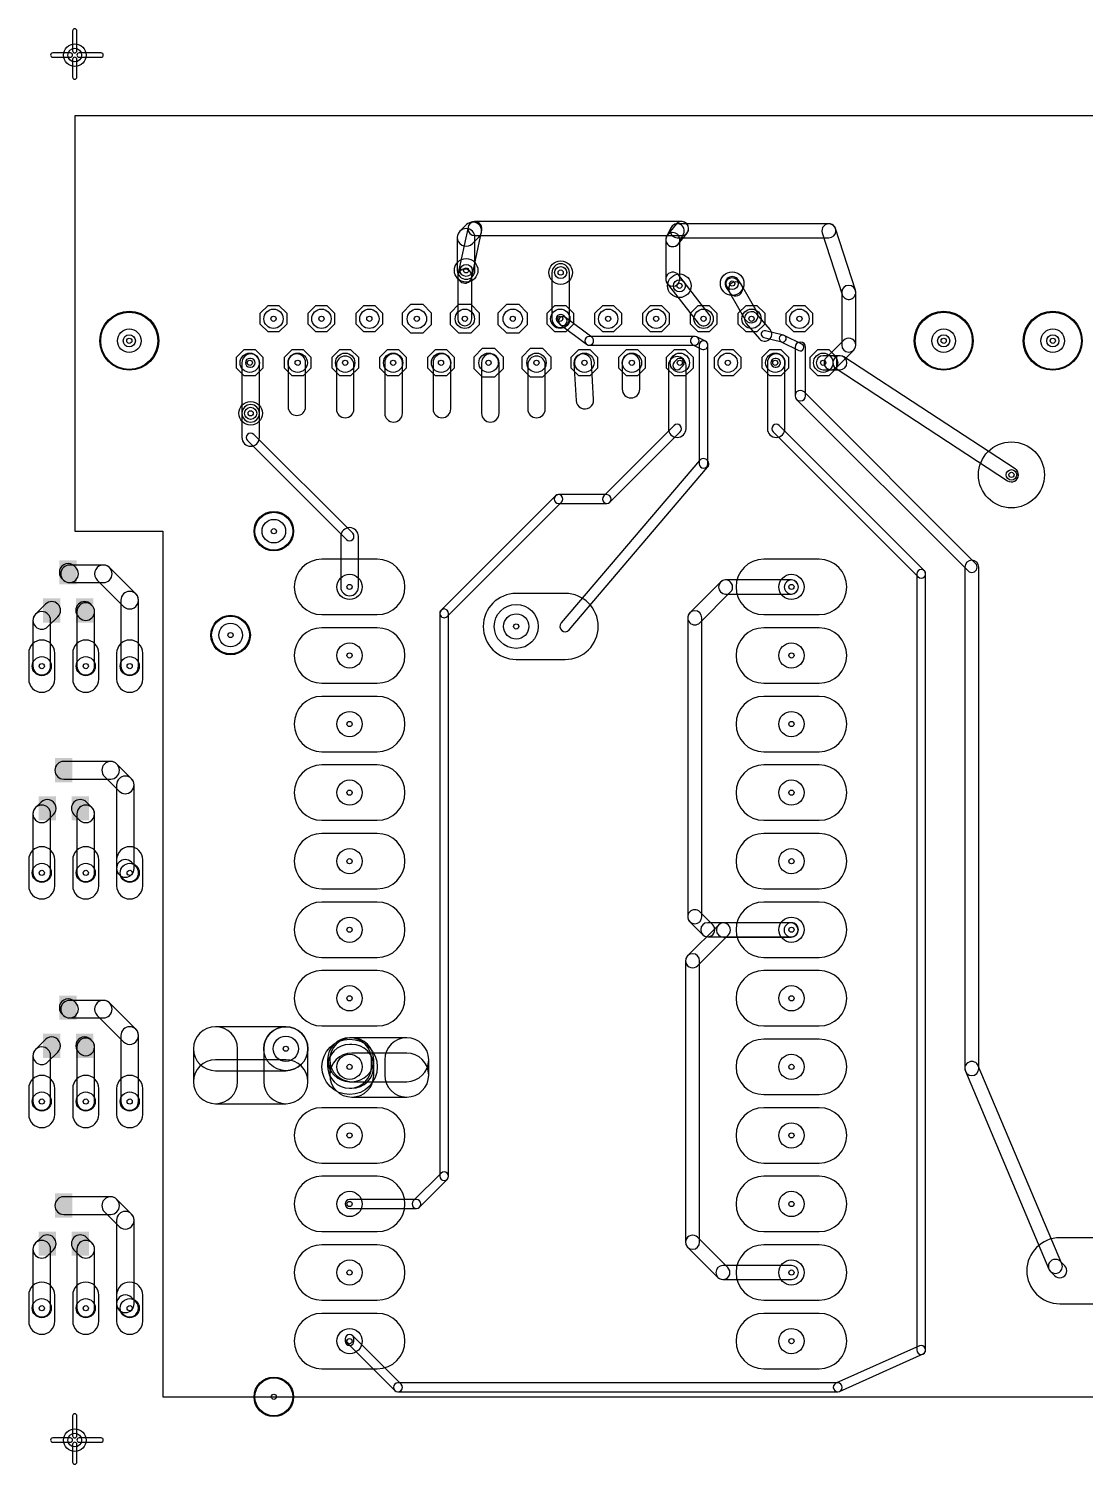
# Model space of a CAD drawing. Extents: x -3 to 107, y -1 to 82.
# Drawn here: x -2.7 to 58.4, y -1.4 to 81.5 of the extents above; entities that cross this region are included whole.
import ezdxf

# ---------------------------------------------------------------- set-up
doc = ezdxf.new("R2010")
doc.units = 0
for name, color, linetype in [('1', 14, 'CONTINUOUS'), ('116', 5, 'CONTINUOUS'), ('17', 94, 'CONTINUOUS'), ('18', 94, 'CONTINUOUS'), ('20', 178, 'CONTINUOUS')]:
    doc.layers.add(name, color=color, linetype=linetype)

# ---------------------------------------------------------------- blocks, each defined once
blk = doc.blocks.new('RECT')
blk.add_solid([(-0.5, -0.5), (0.5, -0.5), (-0.5, 0.5), (0.5, 0.5)])
blk = doc.blocks.new('ROUNDP')
blk.add_circle((0, 0), 0.5)
blk = doc.blocks.new('OCTAGONP')
blk.add_lwpolyline([(-0.5, -0.2071), (-0.5, 0.2071), (-0.2071, 0.5), (0.2071, 0.5), (0.5, 0.2071), (0.5, -0.2071), (0.2071, -0.5), (-0.2071, -0.5)], close=True)
blk = doc.blocks.new('LONGP100')
blk.add_lwpolyline([(-0.5, -0.5), (0.5, -0.5, 1), (0.5, 0.5), (-0.5, 0.5, 1)], format="xyb", close=True)
blk = doc.blocks.new('ROUNDV')
blk.add_circle((0, 0), 0.5)

msp = doc.modelspace()

# ---------------------------------------------------------------- linework, layer by layer
at = {"layer": '1'}
for points in [[(0.127, 80.254), (0.127, 81.397, 1), (-0.127, 81.397), (-0.127, 80.254, 1)], [(-0.254, 80.127), (-1.27, 80.127, 1), (-1.27, 79.873), (-0.254, 79.873, 1)], [(-0.127, 79.746), (-0.127, 78.73, 1), (0.127, 78.73), (0.127, 79.746, 1)], [(0.254, 79.873), (1.524, 79.873, 1), (1.524, 80.127), (0.254, 80.127, 1)], [(22.9652, 69.1098), (23.3462, 69.4908, 1), (22.6278, 70.2092), (22.2468, 69.8282, 1)], [(23.114, 67.564), (23.114, 69.469, 1), (22.098, 69.469), (22.098, 67.564, 1)], [(22.9273, 67.1492), (23.5115, 69.8924, 1), (22.7165, 70.0616), (22.1323, 67.3184, 1)], [(23.114, 69.5706), (35.052, 69.5706, 1), (35.052, 70.3834), (23.114, 70.3834, 1)], [(34.7347, 70.2309), (34.2267, 69.5959, 1), (34.8613, 69.0881), (35.3693, 69.7231, 1)], [(34.4345, 70.0317), (34.1805, 69.5237, 1), (34.9075, 69.1603), (35.1615, 69.6683, 1)], [(34.1376, 69.342), (34.1376, 67.056, 1), (34.9504, 67.056), (34.9504, 69.342, 1)], [(43.561, 70.2564), (34.798, 70.2564, 1), (34.798, 69.4436), (43.561, 69.4436, 1)], [(45.0909, 66.4184), (43.9479, 69.9744, 1), (43.1741, 69.7256), (44.3171, 66.1696, 1)], [(22.9362, 64.77), (22.9362, 67.2338, 1), (22.1234, 67.2338), (22.1234, 64.77, 1)], [(27.559, 67.437), (27.559, 64.77, 1), (28.575, 64.77), (28.575, 67.437, 1)], [(34.2232, 66.8065), (36.0012, 64.5205, 1), (36.6428, 65.0195), (34.8648, 67.3055, 1)], [(38.5143, 66.7226), (38.3111, 67.0274, 1), (37.6349, 66.5766), (37.8381, 66.2718, 1)], [(39.4177, 65.1501), (38.5287, 66.6995, 1), (37.8237, 66.2949), (38.7127, 64.7455, 1)], [(45.1104, 63.246), (45.1104, 66.294, 1), (44.2976, 66.294), (44.2976, 63.246, 1)], [(27.8874, 64.5904), (28.0144, 64.4634, 1), (28.3736, 64.8226), (28.2466, 64.9496, 1)], [(28.0416, 64.4398), (29.5656, 63.2968, 1), (29.8704, 63.7032), (28.3464, 64.8462, 1)], [(40.1612, 64.1455), (39.3992, 65.0345, 1), (38.782, 64.5055), (39.544, 63.6165, 1)], [(40.9421, 63.8244), (39.9007, 64.0784, 1), (39.8045, 63.6836), (40.8459, 63.4296, 1)], [(29.718, 63.246), (35.814, 63.246, 1), (35.814, 63.754), (29.718, 63.754, 1)], [(35.7004, 63.2728), (36.2084, 63.0188, 1), (36.4356, 63.4732), (35.9276, 63.7272, 1)], [(36.068, 63.246), (36.068, 56.388, 1), (36.576, 56.388), (36.576, 63.246, 1)], [(42.0009, 63.3007), (40.9849, 63.8087, 1), (40.8031, 63.4453), (41.8191, 62.9373, 1)], [(41.6052, 63.119), (41.6052, 60.325, 1), (42.2148, 60.325), (42.2148, 63.119, 1)], [(43.9754, 61.9426), (44.9914, 62.9586, 1), (44.4166, 63.5334), (43.4006, 62.5174, 1)], [(10.668, 59.309), (10.668, 62.23, 1), (9.652, 62.23), (9.652, 59.309, 1)], [(10.16, 62.484), (10.1092, 62.484, 1), (10.1092, 61.976), (10.16, 61.976, 1)], [(12.319, 62.23), (12.319, 59.69, 1), (13.335, 59.69), (13.335, 62.23, 1)], [(15.113, 62.103), (15.113, 59.563, 1), (16.129, 59.563), (16.129, 62.103, 1)], [(17.907, 62.23), (17.907, 59.309, 1), (18.923, 59.309), (18.923, 62.23, 1)], [(20.701, 62.23), (20.701, 59.563, 1), (21.717, 59.563), (21.717, 62.23, 1)], [(23.495, 62.23), (23.495, 59.309, 1), (24.511, 59.309), (24.511, 62.23, 1)], [(26.162, 62.103), (26.162, 59.563, 1), (27.178, 59.563), (27.178, 62.103, 1)], [(28.8299, 62.2002), (28.9569, 60.0412, 1), (29.9711, 60.1008), (29.8441, 62.2598, 1)], [(31.623, 62.23), (31.623, 60.706, 1), (32.639, 60.706), (32.639, 62.23, 1)], [(35.306, 58.42), (35.306, 62.0776, 1), (34.29, 62.0776), (34.29, 58.42, 1)], [(34.9776, 61.898), (35.13, 62.0504, 1), (34.7708, 62.4096), (34.6184, 62.2572, 1)], [(41.021, 58.42), (41.021, 62.23, 1), (40.005, 62.23), (40.005, 58.42, 1)], [(40.513, 62.484), (40.4622, 62.484, 1), (40.4622, 61.976), (40.513, 61.976, 1)], [(43.2308, 61.8236), (43.688, 61.8236, 1), (43.688, 62.6364), (43.2308, 62.6364, 1)], [(43.2308, 61.8236), (44.196, 61.8236, 1), (44.196, 62.6364), (43.2308, 62.6364, 1)], [(43.9736, 61.8899), (53.8796, 55.4129, 1), (54.3244, 56.0931), (44.4184, 62.5701, 1)], [(41.6945, 60.1095), (51.6005, 50.2035, 1), (52.0315, 50.6345), (42.1255, 60.5405, 1)], [(10.668, 57.912), (10.668, 59.309, 1), (9.652, 59.309), (9.652, 57.912, 1)], [(16.0546, 52.3766), (10.3396, 58.0916, 1), (9.9804, 57.7324), (15.6954, 52.0174, 1)], [(30.9136, 54.1764), (34.9776, 58.2404, 1), (34.6184, 58.5996), (30.5544, 54.5356, 1)], [(49.0746, 50.2176), (40.6926, 58.5996, 1), (40.3334, 58.2404), (48.7154, 49.8584, 1)], [(28.5631, 46.8024), (36.5541, 56.1904, 1), (36.0899, 56.5856), (28.0989, 47.1976, 1)], [(21.5156, 47.5724), (28.1196, 54.1764, 1), (27.7604, 54.5356), (21.1564, 47.9316, 1)], [(27.94, 54.102), (30.734, 54.102, 1), (30.734, 54.61), (27.94, 54.61, 1)], [(16.383, 49.28), (16.383, 52.197, 1), (15.367, 52.197), (15.367, 49.28, 1)], [(0.0622, 50.3972), (-0.0218, 50.4812, 1), (-0.7402, 49.7628), (-0.6562, 49.6788, 1)], [(51.4096, 50.419), (51.4096, 21.463, 1), (52.2224, 21.463), (52.2224, 50.419, 1)], [(1.651, 50.546), (-0.297, 50.546, 1), (-0.297, 49.53), (1.651, 49.53, 1)], [(3.5342, 48.8732), (2.0102, 50.3972, 1), (1.2918, 49.6788), (2.8158, 48.1548, 1)], [(49.149, 5.207), (49.149, 50.038, 1), (48.641, 50.038), (48.641, 5.207, 1)], [(3.683, 44.704), (3.683, 48.514, 1), (2.667, 48.514), (2.667, 44.704, 1)], [(36.1014, 47.2106), (37.8794, 48.9886, 1), (37.3046, 49.5634), (35.5266, 47.7854, 1)], [(37.592, 48.8696), (41.391, 48.8696, 1), (41.391, 49.6824), (37.592, 49.6824, 1)], [(41.6784, 48.9886), (41.6824, 48.9926, 1), (41.1076, 49.5674), (41.1036, 49.5634, 1)], [(-1.5458, 46.9888), (-0.9718, 47.5628, 1), (-1.6902, 48.2812), (-2.2642, 47.7072, 1)], [(0.9942, 48.2152), (0.9282, 48.2812, 1), (0.2098, 47.5628), (0.2758, 47.4968, 1)], [(1.143, 44.704), (1.143, 47.856, 1), (0.127, 47.856), (0.127, 44.704, 1)], [(25.5, 45.095), (28.331, 45.095, 1), (28.331, 48.905), (25.5, 48.905, 1)], [(-1.397, 44.704), (-1.397, 47.348, 1), (-2.413, 47.348), (-2.413, 44.704, 1)], [(21.59, 15.24), (21.59, 47.752, 1), (21.082, 47.752), (21.082, 15.24, 1)], [(36.2204, 30.226), (36.2204, 47.498, 1), (35.4076, 47.498), (35.4076, 30.226, 1)], [(-0.635, 38.184), (2.075, 38.184, 1), (2.075, 39.2), (-0.635, 39.2, 1)], [(1.7158, 38.3328), (2.5618, 37.4868, 1), (3.2802, 38.2052), (2.4342, 39.0512, 1)], [(2.413, 37.846), (2.413, 33.02, 1), (3.429, 33.02), (3.429, 37.846, 1)], [(-1.5458, 35.8128), (-1.2258, 36.1328, 1), (-1.9442, 36.8512), (-2.2642, 36.5312, 1)], [(-1.397, 32.766), (-1.397, 36.172, 1), (-2.413, 36.172), (-2.413, 32.766, 1)], [(0.9942, 36.5312), (0.6742, 36.8512, 1), (-0.0442, 36.1328), (0.2758, 35.8128, 1)], [(1.143, 32.766), (1.143, 36.172, 1), (0.127, 36.172), (0.127, 32.766, 1)], [(2.5618, 32.6608), (2.8158, 32.4068, 1), (3.5342, 33.1252), (3.2802, 33.3792, 1)], [(35.9744, 27.3986), (37.7524, 29.1766, 1), (37.1776, 29.7514), (35.3996, 27.9734, 1)], [(36.8474, 29.7674), (36.1014, 30.5134, 1), (35.5266, 29.9386), (36.2726, 29.1926, 1)], [(41.395, 29.8864), (36.56, 29.8864, 1), (36.56, 29.0736), (41.395, 29.0736, 1)], [(37.465, 29.0576), (41.379, 29.0576, 1), (41.379, 29.8704), (37.465, 29.8704, 1)], [(41.6664, 29.1766), (41.6824, 29.1926, 1), (41.1076, 29.7674), (41.0916, 29.7514, 1)], [(36.0934, 11.43), (36.0934, 27.686, 1), (35.2806, 27.686), (35.2806, 11.43, 1)], [(0.0622, 25.2512), (-0.0218, 25.3352, 1), (-0.7402, 24.6168), (-0.6562, 24.5328, 1)], [(1.651, 25.4), (-0.297, 25.4, 1), (-0.297, 24.384), (1.651, 24.384, 1)], [(3.5342, 23.7272), (2.0102, 25.2512, 1), (1.2918, 24.5328), (2.8158, 23.0088, 1)], [(-1.5458, 21.8428), (-0.9718, 22.4168, 1), (-1.6902, 23.1352), (-2.2642, 22.5612, 1)], [(0.9942, 23.0692), (0.9282, 23.1352, 1), (0.2098, 22.4168), (0.2758, 22.3508, 1)], [(1.143, 19.558), (1.143, 22.71, 1), (0.127, 22.71), (0.127, 19.558, 1)], [(3.683, 19.558), (3.683, 23.368, 1), (2.667, 23.368), (2.667, 19.558, 1)], [(12.192, 23.876), (8.128, 23.876, 1), (8.128, 21.336), (12.192, 21.336, 1)], [(6.858, 22.606), (6.858, 20.701, 1), (9.398, 20.701), (9.398, 22.606, 1)], [(13.462, 20.701), (13.462, 22.606, 1), (10.922, 22.606), (10.922, 20.701, 1)], [(17.145, 21.59), (17.145, 21.971, 1), (14.605, 21.971), (14.605, 21.59, 1)], [(15.875, 20.701), (16.002, 20.701, 1), (16.002, 23.241), (15.875, 23.241, 1)], [(16.002, 20.701), (19.177, 20.701, 1), (19.177, 23.241), (16.002, 23.241, 1)], [(17.272, 21.082), (17.272, 21.971, 1), (14.732, 21.971), (14.732, 21.082, 1)], [(17.907, 21.971), (17.907, 21.082, 1), (20.447, 21.082), (20.447, 21.971, 1)], [(-1.397, 19.558), (-1.397, 22.202, 1), (-2.413, 22.202), (-2.413, 19.558, 1)], [(16.002, 22.86), (15.875, 22.86, 1), (15.875, 20.32), (16.002, 20.32, 1)], [(8.128, 19.431), (12.192, 19.431, 1), (12.192, 21.971), (8.128, 21.971, 1)], [(19.177, 22.352), (16.002, 22.352, 1), (16.002, 19.812), (19.177, 19.812, 1)], [(51.4416, 21.3049), (56.2676, 9.8749, 1), (57.0164, 10.1911), (52.1904, 21.6211, 1)], [(19.9156, 13.4604), (21.5156, 15.0604, 1), (21.1564, 15.4196), (19.5564, 13.8196, 1)], [(-0.635, 13.038), (2.075, 13.038, 1), (2.075, 14.054), (-0.635, 14.054, 1)], [(1.7158, 13.1868), (2.5618, 12.3408, 1), (3.2802, 13.0592), (2.4342, 13.9052, 1)], [(15.875, 13.386), (19.736, 13.386, 1), (19.736, 13.894), (15.875, 13.894, 1)], [(2.413, 12.7), (2.413, 7.874, 1), (3.429, 7.874), (3.429, 12.7, 1)], [(-1.5458, 10.6668), (-1.2258, 10.9868, 1), (-1.9442, 11.7052), (-2.2642, 11.3852, 1)], [(0.9942, 11.3852), (0.6742, 11.7052, 1), (-0.0442, 10.9868), (0.2758, 10.6668, 1)], [(37.7244, 9.9674), (35.9744, 11.7174, 1), (35.3996, 11.1426), (37.1496, 9.3926, 1)], [(56.896, 7.874), (63.5, 7.874, 1), (63.5, 11.684), (56.896, 11.684, 1)], [(-1.397, 7.62), (-1.397, 11.026, 1), (-2.413, 11.026), (-2.413, 7.62, 1)], [(1.143, 7.62), (1.143, 11.026, 1), (0.127, 11.026), (0.127, 7.62, 1)], [(41.395, 10.0864), (37.437, 10.0864, 1), (37.437, 9.2736), (41.395, 9.2736, 1)], [(56.3546, 9.7456), (56.6086, 9.4916, 1), (57.1834, 10.0664), (56.9294, 10.3204, 1)], [(2.5618, 7.5148), (2.8158, 7.2608, 1), (3.5342, 7.9792), (3.2802, 8.2332, 1)], [(15.6954, 5.6624), (18.4894, 2.8684, 1), (18.8486, 3.2276), (16.0546, 6.0216, 1)], [(15.621, 5.842), (15.621, 5.72, 1), (16.129, 5.72), (16.129, 5.842, 1)], [(44.1727, 2.8161), (48.9987, 4.9751, 1), (48.7913, 5.4389), (43.9653, 3.2799, 1)], [(18.669, 2.794), (44.069, 2.794, 1), (44.069, 3.302), (18.669, 3.302, 1)], [(0.127, 0.254), (0.127, 1.397, 1), (-0.127, 1.397), (-0.127, 0.254, 1)], [(-0.254, 0.127), (-1.27, 0.127, 1), (-1.27, -0.127), (-0.254, -0.127, 1)], [(0.254, -0.127), (1.524, -0.127, 1), (1.524, 0.127), (0.254, 0.127, 1)], [(-0.127, -0.254), (-0.127, -1.27, 1), (0.127, -1.27), (0.127, -0.254, 1)]]:
    msp.add_lwpolyline(points, format="xyb", close=True, dxfattribs=at)
for centre, radius in [((0, 80), 0.6506), ((0, 80), 0.3966), ((0, 0), 0.6506), ((0, 0), 0.3966)]:
    msp.add_circle(centre, radius, dxfattribs=at)
at = {"layer": '116'}
for centre, radius in [((22.606, 67.564), 0.35), ((22.606, 67.564), 0.15), ((28.067, 67.437), 0.35), ((28.067, 67.437), 0.15), ((34.925, 66.675), 0.35), ((34.925, 66.675), 0.15), ((37.973, 66.802), 0.35), ((37.973, 66.802), 0.15), ((3.15, 63.5), 1.7005), ((11.481, 64.77), 0.558), ((11.481, 64.77), 0.15), ((14.249, 64.77), 0.558), ((14.249, 64.77), 0.15), ((17.018, 64.77), 0.558), ((17.018, 64.77), 0.15), ((19.761, 64.77), 0.558), ((19.761, 64.77), 0.15), ((22.53, 64.77), 0.558), ((22.53, 64.77), 0.15), ((25.298, 64.77), 0.558), ((25.298, 64.77), 0.15), ((28.042, 64.77), 0.558), ((28.042, 64.77), 0.15), ((30.81, 64.77), 0.558), ((30.81, 64.77), 0.15), ((33.579, 64.77), 0.558), ((33.579, 64.77), 0.15), ((36.322, 64.77), 0.558), ((36.322, 64.77), 0.15), ((39.091, 64.77), 0.558), ((39.091, 64.77), 0.15), ((41.859, 64.77), 0.558), ((41.859, 64.77), 0.15), ((50.19, 63.5), 1.7015), ((56.49, 63.5), 1.7005), ((3.15, 63.5), 0.35), ((50.19, 63.5), 0.35), ((56.49, 63.5), 0.35), ((3.15, 63.5), 0.15), ((3.15, 63.5), 0.1495), ((50.19, 63.5), 0.1505), ((50.19, 63.5), 0.15), ((56.49, 63.5), 0.15), ((56.49, 63.5), 0.1495), ((10.109, 62.23), 0.558), ((10.109, 62.23), 0.15), ((12.878, 62.23), 0.558), ((12.878, 62.23), 0.15), ((15.621, 62.23), 0.558), ((15.621, 62.23), 0.15), ((18.39, 62.23), 0.558), ((18.39, 62.23), 0.15), ((21.158, 62.23), 0.558), ((21.158, 62.23), 0.15), ((23.901, 62.23), 0.558), ((23.901, 62.23), 0.15), ((26.67, 62.23), 0.558), ((26.67, 62.23), 0.15), ((29.439, 62.23), 0.558), ((29.439, 62.23), 0.15), ((32.182, 62.23), 0.558), ((32.182, 62.23), 0.15), ((34.95, 62.23), 0.558), ((34.95, 62.23), 0.15), ((37.719, 62.23), 0.558), ((37.719, 62.23), 0.15), ((40.462, 62.23), 0.558), ((40.462, 62.23), 0.15), ((43.231, 62.23), 0.558), ((43.231, 62.23), 0.15), ((10.16, 59.309), 0.35), ((10.16, 59.309), 0.15), ((54.102, 55.753), 0.304), ((54.102, 55.753), 0.15), ((11.5, 52.5), 1.142), ((11.5, 52.5), 0.15), ((15.875, 49.28), 0.73), ((41.395, 49.28), 0.73), ((15.875, 49.28), 0.15), ((41.395, 49.28), 0.15), ((9, 46.5), 1.142), ((25.5, 47), 0.73), ((9, 46.5), 0.15), ((25.5, 47), 0.15), ((15.875, 45.32), 0.73), ((41.395, 45.32), 0.73), ((-1.905, 44.704), 0.55), ((-1.905, 44.704), 0.15), ((0.635, 44.704), 0.55), ((0.635, 44.704), 0.15), ((3.175, 44.704), 0.55), ((3.175, 44.704), 0.15), ((15.875, 45.32), 0.15), ((41.395, 45.32), 0.15), ((15.875, 41.36), 0.73), ((15.875, 41.36), 0.15), ((41.395, 41.36), 0.73), ((41.395, 41.36), 0.15), ((15.875, 37.4), 0.73), ((15.875, 37.4), 0.15), ((41.395, 37.4), 0.73), ((41.395, 37.4), 0.15), ((15.875, 33.44), 0.73), ((41.395, 33.44), 0.73), ((-1.905, 32.766), 0.55), ((0.635, 32.766), 0.55), ((3.175, 32.766), 0.55), ((15.875, 33.44), 0.15), ((41.395, 33.44), 0.15), ((-1.905, 32.766), 0.15), ((0.635, 32.766), 0.15), ((3.175, 32.766), 0.15), ((15.875, 29.48), 0.73), ((41.395, 29.48), 0.73), ((15.875, 29.48), 0.15), ((41.395, 29.48), 0.15), ((15.875, 25.52), 0.73), ((41.395, 25.52), 0.73), ((15.875, 25.52), 0.15), ((41.395, 25.52), 0.15), ((12.192, 22.606), 0.73), ((12.192, 22.606), 0.15), ((15.875, 21.56), 0.73), ((15.875, 21.56), 0.15), ((41.395, 21.56), 0.73), ((41.395, 21.56), 0.15), ((-1.905, 19.558), 0.55), ((0.635, 19.558), 0.55), ((3.175, 19.558), 0.55), ((-1.905, 19.558), 0.15), ((0.635, 19.558), 0.15), ((3.175, 19.558), 0.15), ((15.875, 17.6), 0.73), ((41.395, 17.6), 0.73), ((15.875, 17.6), 0.15), ((41.395, 17.6), 0.15), ((15.875, 13.64), 0.73), ((41.395, 13.64), 0.73), ((15.875, 13.64), 0.15), ((41.395, 13.64), 0.15), ((15.875, 9.68), 0.73), ((41.395, 9.68), 0.73), ((15.875, 9.68), 0.15), ((41.395, 9.68), 0.15), ((-1.905, 7.62), 0.55), ((-1.905, 7.62), 0.15), ((0.635, 7.62), 0.55), ((0.635, 7.62), 0.15), ((3.175, 7.62), 0.55), ((3.175, 7.62), 0.15), ((15.875, 5.72), 0.73), ((15.875, 5.72), 0.15), ((41.395, 5.72), 0.73), ((41.395, 5.72), 0.15), ((11.5, 2.5), 1.142), ((11.5, 2.5), 0.15)]:
    msp.add_circle(centre, radius, dxfattribs=at)
at = {"layer": '20'}
for p, q in [((106.603, 76.5), (0, 76.5)), ((0, 76.5), (0, 52.5)), ((0, 52.5), (5.08, 52.5)), ((5.08, 52.5), (5.08, 2.5)), ((5.08, 2.5), (96, 2.5))]:
    msp.add_line(p, q, dxfattribs=at)
for centre, radius in [((3.1496, 63.5), 1.651), ((50.1904, 63.5), 1.651), ((56.4896, 63.5), 1.651), ((11.5, 52.5), 1.0922), ((9, 46.5), 1.0922), ((11.5, 2.5), 1.0922)]:
    msp.add_circle(centre, radius, dxfattribs=at)

# ---------------------------------------------------------------- block references
at = {"layer": '1', "yscale": 1.4}
for p in [(-0.381, 50.122), (-1.331, 47.922), (0.569, 47.922), (-0.635, 38.692), (-1.585, 36.492), (0.315, 36.492), (-0.381, 24.976), (-1.331, 22.776), (0.569, 22.776), (-0.635, 13.546), (-1.585, 11.346), (0.315, 11.346)]:
    msp.add_blockref('RECT', p, dxfattribs=at)
at = {"layer": '17'}
for name, p, xscale, yscale in [('OCTAGONP', (11.4808, 64.77), 1.524, 1.524), ('OCTAGONP', (14.2494, 64.77), 1.524, 1.524), ('OCTAGONP', (17.018, 64.77), 1.524, 1.524), ('OCTAGONP', (19.7612, 64.77), 1.67, 1.67), ('OCTAGONP', (22.5298, 64.77), 1.67, 1.67), ('OCTAGONP', (25.2984, 64.77), 1.67, 1.67), ('OCTAGONP', (28.0416, 64.77), 1.524, 1.524), ('OCTAGONP', (30.8102, 64.77), 1.524, 1.524), ('OCTAGONP', (33.5788, 64.77), 1.524, 1.524), ('OCTAGONP', (36.322, 64.77), 1.524, 1.524), ('OCTAGONP', (39.0906, 64.77), 1.524, 1.524), ('OCTAGONP', (41.8592, 64.77), 1.524, 1.524), ('OCTAGONP', (23.9014, 62.23), 1.67, 1.67), ('OCTAGONP', (26.67, 62.23), 1.67, 1.67), ('OCTAGONP', (10.1092, 62.23), 1.524, 1.524), ('OCTAGONP', (12.8778, 62.23), 1.524, 1.524), ('OCTAGONP', (15.621, 62.23), 1.524, 1.524), ('OCTAGONP', (18.3896, 62.23), 1.524, 1.524), ('OCTAGONP', (21.1582, 62.23), 1.524, 1.524), ('OCTAGONP', (29.4386, 62.23), 1.524, 1.524), ('OCTAGONP', (32.1818, 62.23), 1.524, 1.524), ('OCTAGONP', (34.9504, 62.23), 1.524, 1.524), ('OCTAGONP', (37.719, 62.23), 1.524, 1.524), ('OCTAGONP', (40.4622, 62.23), 1.524, 1.524), ('OCTAGONP', (43.2308, 62.23), 1.524, 1.524), ('ROUNDP', (25.5, 47), 2.54, 2.54), ('ROUNDP', (12.192, 22.606), 2.54, 2.54)]:
    msp.add_blockref(name, p, dxfattribs=dict(at, xscale=xscale, yscale=yscale))
for name, p, xscale, yscale, rotation in [('LONGP100', (15.875, 49.28), 3.2, 3.2, 180), ('LONGP100', (41.395, 49.28), 3.2, 3.2, 180), ('LONGP100', (15.875, 45.32), 3.2, 3.2, 180), ('LONGP100', (41.395, 45.32), 3.2, 3.2, 180), ('LONGP100', (-1.905, 44.704), 1.508, 1.508, 90), ('LONGP100', (0.635, 44.704), 1.508, 1.508, 90), ('LONGP100', (3.175, 44.704), 1.508, 1.508, 90), ('LONGP100', (15.875, 41.36), 3.2, 3.2, 180), ('LONGP100', (41.395, 41.36), 3.2, 3.2, 180), ('LONGP100', (15.875, 37.4), 3.2, 3.2, 180), ('LONGP100', (41.395, 37.4), 3.2, 3.2, 180), ('LONGP100', (15.875, 33.44), 3.2, 3.2, 180), ('LONGP100', (41.395, 33.44), 3.2, 3.2, 180), ('LONGP100', (-1.905, 32.766), 1.508, 1.508, 90), ('LONGP100', (0.635, 32.766), 1.508, 1.508, 90), ('LONGP100', (3.175, 32.766), 1.508, 1.508, 90), ('LONGP100', (15.875, 29.48), 3.2, 3.2, 180), ('LONGP100', (41.395, 29.48), 3.2, 3.2, 180), ('LONGP100', (15.875, 25.52), 3.2, 3.2, 180), ('LONGP100', (41.395, 25.52), 3.2, 3.2, 180), ('ROUNDP', (15.875, 21.56), 3.2, 3.2, 180), ('LONGP100', (41.395, 21.56), 3.2, 3.2, 180), ('LONGP100', (-1.905, 19.558), 1.508, 1.508, 90), ('LONGP100', (0.635, 19.558), 1.508, 1.508, 90), ('LONGP100', (3.175, 19.558), 1.508, 1.508, 90), ('LONGP100', (15.875, 17.6), 3.2, 3.2, 180), ('LONGP100', (41.395, 17.6), 3.2, 3.2, 180), ('LONGP100', (15.875, 13.64), 3.2, 3.2, 180), ('LONGP100', (41.395, 13.64), 3.2, 3.2, 180), ('LONGP100', (15.875, 9.68), 3.2, 3.2, 180), ('LONGP100', (41.395, 9.68), 3.2, 3.2, 180), ('LONGP100', (-1.905, 7.62), 1.508, 1.508, 90), ('LONGP100', (0.635, 7.62), 1.508, 1.508, 90), ('LONGP100', (3.175, 7.62), 1.508, 1.508, 90), ('LONGP100', (15.875, 5.72), 3.2, 3.2, 180), ('LONGP100', (41.395, 5.72), 3.2, 3.2, 180)]:
    msp.add_blockref(name, p, dxfattribs=dict(at, xscale=xscale, yscale=yscale, rotation=rotation))
at = {"layer": '18'}
for p, xscale, yscale in [((22.606, 67.564), 1.362, 1.362), ((28.067, 67.437), 1.362, 1.362), ((34.925, 66.675), 1.362, 1.362), ((37.973, 66.802), 1.362, 1.362), ((3.1496, 63.5), 1.362, 1.362), ((50.1904, 63.5), 1.362, 1.362), ((56.4896, 63.5), 1.362, 1.362), ((10.16, 59.309), 1.362, 1.362), ((54.102, 55.753), 3.81, 3.81), ((11.5, 52.5), 1.362, 1.362), ((9, 46.5), 1.362, 1.362)]:
    msp.add_blockref('ROUNDV', p, dxfattribs=dict(at, xscale=xscale, yscale=yscale))

doc.saveas('drawing.dxf')
